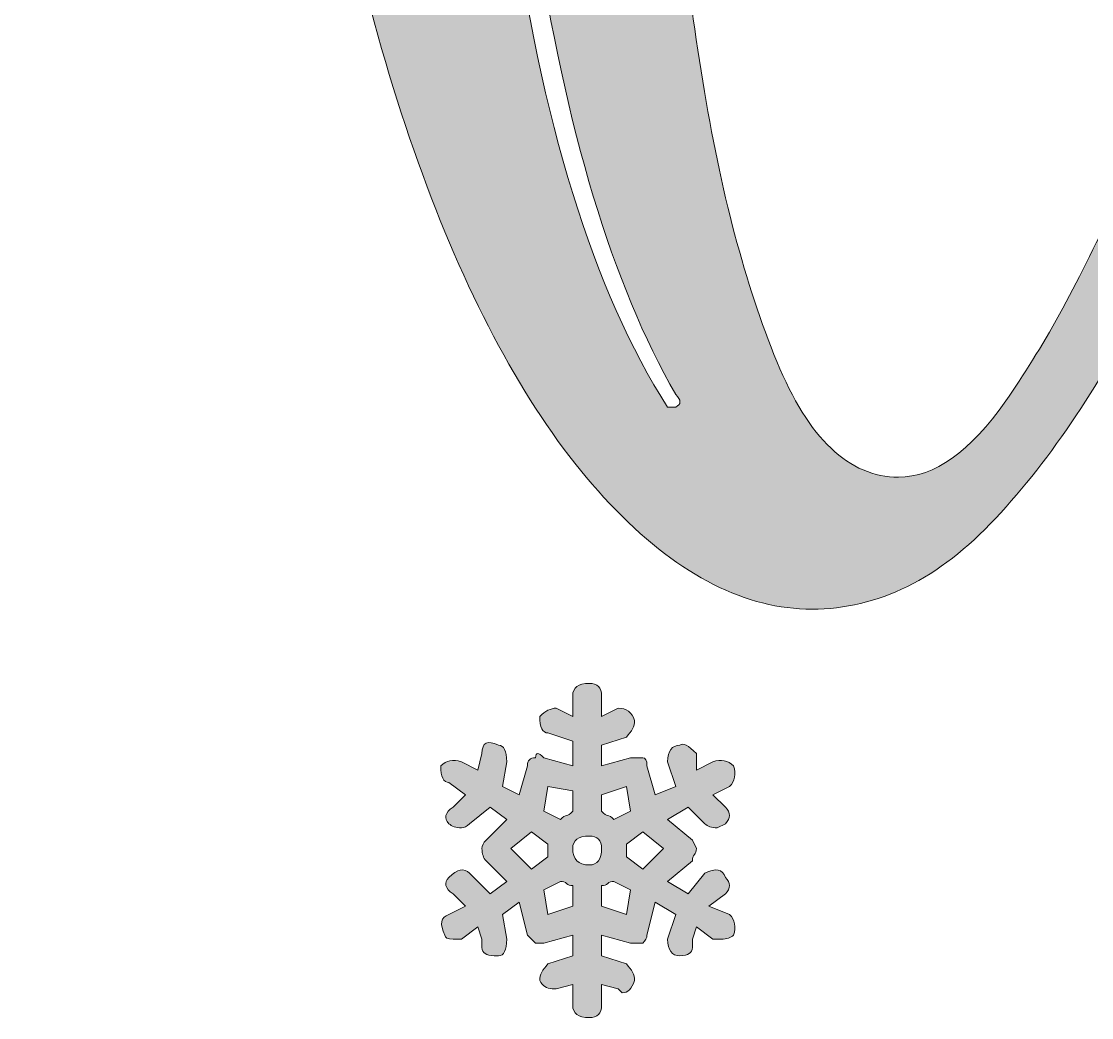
# Model space of a CAD drawing. Header units: inches. Extents: x 89 to 991, y -981 to -100.
# Drawn here: x 620.8 to 714.6, y -446.5 to -359.1 of the extents above; entities that cross this region are included whole.
import ezdxf

# ---------------------------------------------------------------- set-up
doc = ezdxf.new("R2010")
doc.units = ezdxf.units.IN
doc.header["$MEASUREMENT"] = 0
doc.layers.add('Layer 1', color=7, linetype='Continuous')

# ---------------------------------------------------------------- blocks, each defined once
blk = doc.blocks.new('block 2')
at = {"layer": 'Layer 1', "true_color": 0xffffff}
h = blk.add_hatch(color=7, dxfattribs=at)
h.dxf.hatch_style = 2
edge = h.paths.add_edge_path()
edge.add_spline(control_points=[(623.945, -220.084), (623.945, -220.084), (624.669, -220.084), (624.669, -220.084), (627.564, -219.605), (630.456, -219.18), (633.348, -218.818), (636.243, -218.457), (638.898, -218.157), (641.305, -217.915), (644.197, -217.677), (646.849, -217.434), (649.262, -217.191), (649.262, -217.677), (649.2, -218.157), (649.079, -218.638), (648.955, -219.124), (648.898, -219.605), (648.898, -220.084), (647.932, -225.39), (647.148, -231.475), (646.548, -238.347), (645.944, -245.218), (645.401, -252.033), (644.921, -258.78), (644.442, -265.532), (644.078, -271.923), (643.836, -277.946), (643.599, -283.975), (643.475, -288.795), (643.475, -292.412), (643.475, -309.77), (644.803, -325.683), (647.452, -340.148), (650.102, -354.613), (653.6, -367.09), (657.941, -377.577), (662.278, -388.065), (667.282, -396.201), (672.947, -401.988), (678.61, -407.774), (684.34, -410.666), (690.127, -410.666), (695.913, -410.666), (701.274, -408.011), (706.218, -402.711), (711.157, -397.405), (715.621, -390.715), (719.598, -382.641), (723.578, -374.565), (727.133, -365.825), (730.267, -356.422), (731.516, -352.67), (732.656, -349.042), (733.734, -345.483), (735.17, -348.368), (736.948, -351.118), (739.126, -353.709), (745.51, -361.303), (754.975, -365.1), (767.515, -365.1), (775.952, -365.1), (782.939, -361.846), (788.489, -355.336), (794.033, -348.827), (798.49, -340.995), (801.869, -331.83), (809.102, -331.83), (815.125, -330.565), (819.951, -328.034), (824.771, -325.501), (828.75, -322.553), (831.885, -319.173), (835.016, -315.799), (837.367, -312.301), (838.937, -308.685), (840.504, -305.069), (841.525, -302.057), (842.012, -299.644), (842.491, -297.718), (841.888, -296.751), (840.202, -296.751), (839.718, -296.751), (839.236, -296.933), (838.756, -297.294), (838.272, -297.656), (837.908, -298.441), (837.671, -299.644), (837.187, -301.815), (836.225, -304.47), (834.779, -307.6), (833.333, -310.737), (831.22, -313.692), (828.451, -316.46), (825.675, -319.235), (822.301, -321.586), (818.324, -323.513), (814.347, -325.445), (809.465, -326.406), (803.678, -326.406), (805.849, -318.935), (807.475, -311.341), (808.56, -303.623), (809.646, -295.909), (810.187, -288.795), (810.187, -282.286), (810.187, -269.51), (806.751, -259.683), (799.882, -252.813), (793.01, -245.941), (785.233, -242.506), (776.555, -242.506), (772.217, -242.506), (767.995, -243.41), (763.899, -245.218), (759.795, -247.026), (756.122, -249.439), (752.867, -252.45), (749.614, -255.469), (746.956, -259.022), (744.913, -263.119), (742.861, -267.221), (741.838, -271.679), (741.838, -276.499), (741.838, -278.913), (742.074, -281.563), (742.562, -284.456), (743.041, -287.349), (743.884, -290.485), (745.093, -293.858), (744.236, -294.714), (743.426, -295.618), (742.622, -296.526), (741.713, -296.782), (741.047, -297.587), (740.621, -298.927), (738.18, -301.985), (735.974, -305.279), (734.064, -308.867), (731.05, -314.534), (729.543, -320.619), (729.543, -327.129), (729.543, -330.44), (729.92, -333.601), (730.603, -336.642), (729.017, -341.936), (727.32, -347.34), (725.385, -352.986), (722.612, -361.066), (719.655, -368.536), (716.526, -375.408), (713.389, -382.278), (710.252, -387.94), (707.123, -392.404), (703.986, -396.862), (700.852, -399.094), (697.72, -399.094), (693.379, -399.094), (689.82, -395.715), (687.051, -388.968), (684.278, -382.222), (682.108, -374.022), (680.543, -364.377), (678.971, -354.737), (677.885, -344.611), (677.288, -333.999), (676.682, -323.394), (676.383, -314.11), (676.383, -306.154), (676.383, -301.092), (676.563, -294.824), (676.927, -287.349), (677.288, -279.878), (677.829, -272.041), (678.553, -263.842), (679.278, -255.649), (680.056, -247.694), (680.904, -239.975), (681.747, -232.262), (682.649, -225.634), (683.616, -220.084), (683.616, -219.605), (683.672, -219.124), (683.796, -218.638), (683.917, -218.157), (683.979, -217.677), (683.979, -217.191), (686.629, -217.434), (689.402, -217.677), (692.297, -217.915), (694.947, -218.157), (697.839, -218.457), (700.976, -218.818), (704.104, -219.18), (707.241, -219.605), (710.378, -220.084), (710.378, -220.084), (711.1, -220.084), (711.1, -220.084), (713.028, -220.084), (713.995, -219.242), (713.995, -217.553), (713.995, -215.868), (713.028, -214.785), (711.1, -214.299), (707.721, -213.818), (703.868, -213.337), (699.53, -212.851), (695.189, -212.371), (690.364, -211.891), (685.064, -211.405), (686.99, -201.279), (688.799, -192.058), (690.487, -183.74), (692.17, -175.422), (693.019, -168.732), (693.019, -163.669), (693.019, -158.606), (692.17, -154.391), (690.487, -151.012), (688.799, -147.638), (686.747, -144.988), (684.34, -143.056), (681.927, -141.129), (679.458, -139.744), (676.927, -138.897), (674.396, -138.054), (672.406, -137.632), (670.96, -137.632), (669.993, -137.632), (668.666, -139.682), (666.98, -143.779), (665.292, -147.881), (663.482, -153.306), (661.557, -160.052), (659.623, -166.804), (657.698, -174.643), (655.77, -183.559), (653.837, -192.481), (652.03, -201.641), (650.347, -211.043), (644.323, -211.529), (639.197, -212.072), (634.977, -212.671), (630.76, -213.275), (627.324, -213.936), (624.669, -214.659), (622.02, -215.145), (620.816, -216.169), (621.053, -217.733), (621.295, -219.304), (622.262, -220.084), (623.945, -220.084)], knot_values=[0, 0, 0, 0, 1, 1, 1, 2, 2, 2, 3, 3, 3, 4, 4, 4, 5, 5, 5, 6, 6, 6, 7, 7, 7, 8, 8, 8, 9, 9, 9, 10, 10, 10, 11, 11, 11, 12, 12, 12, 13, 13, 13, 14, 14, 14, 15, 15, 15, 16, 16, 16, 17, 17, 17, 18, 18, 18, 19, 19, 19, 20, 20, 20, 21, 21, 21, 22, 22, 22, 23, 23, 23, 24, 24, 24, 25, 25, 25, 26, 26, 26, 27, 27, 27, 28, 28, 28, 29, 29, 29, 30, 30, 30, 31, 31, 31, 32, 32, 32, 33, 33, 33, 34, 34, 34, 35, 35, 35, 36, 36, 36, 37, 37, 37, 38, 38, 38, 39, 39, 39, 40, 40, 40, 41, 41, 41, 42, 42, 42, 43, 43, 43, 44, 44, 44, 45, 45, 45, 46, 46, 46, 47, 47, 47, 48, 48, 48, 49, 49, 49, 50, 50, 50, 51, 51, 51, 52, 52, 52, 53, 53, 53, 54, 54, 54, 55, 55, 55, 56, 56, 56, 57, 57, 57, 58, 58, 58, 59, 59, 59, 60, 60, 60, 61, 61, 61, 62, 62, 62, 63, 63, 63, 64, 64, 64, 65, 65, 65, 66, 66, 66, 67, 67, 67, 68, 68, 68, 69, 69, 69, 70, 70, 70, 71, 71, 71, 72, 72, 72, 73, 73, 73, 74, 74, 74, 75, 75, 75, 76, 76, 76, 77, 77, 77, 78, 78, 78, 79, 79, 79, 80, 80, 80, 81, 81, 81, 82, 82, 82, 83, 83, 83, 84, 84, 84, 84], degree=3, periodic=1)
edge = h.paths.add_edge_path()
edge.add_spline(control_points=[(786.682, -349.731), (783.545, -354.675), (780.29, -357.145), (776.916, -357.145), (773.057, -357.145), (770.046, -355.517), (767.876, -352.263), (765.706, -349.008), (764.017, -345.21), (762.814, -340.871), (761.605, -336.532), (760.824, -332.136), (760.463, -327.671), (760.1, -323.214), (759.919, -319.659), (759.919, -317.003), (764.26, -320.863), (769.322, -324.055), (775.109, -326.586), (780.895, -329.117), (787.641, -330.745), (795.361, -331.468), (792.706, -338.701), (789.811, -344.793), (786.682, -349.731)], knot_values=[0, 0, 0, 0, 1, 1, 1, 2, 2, 2, 3, 3, 3, 4, 4, 4, 5, 5, 5, 6, 6, 6, 7, 7, 7, 8, 8, 8, 8], degree=3, periodic=1)
edge = h.paths.add_edge_path()
edge.add_spline(control_points=[(753.772, -265.107), (755.457, -261.853), (757.625, -259.142), (760.283, -256.971), (762.932, -254.801), (765.762, -253.175), (768.781, -252.09), (771.791, -251.004), (774.503, -250.462), (776.916, -250.462), (784.63, -250.462), (790.355, -252.213), (794.095, -255.706), (797.83, -259.204), (800.541, -263), (802.232, -267.097), (803.915, -271.923), (804.764, -277.466), (804.764, -283.733), (804.764, -289.518), (804.096, -296.272), (802.774, -303.984), (801.446, -311.702), (799.701, -319.055), (797.531, -326.044), (789.089, -325.563), (782.037, -323.693), (776.374, -320.439), (770.706, -317.183), (766.188, -313.15), (762.814, -308.324), (764.26, -304.708), (766.005, -301.452), (768.057, -298.559), (770.103, -295.666), (772.152, -293.135), (774.204, -290.966), (776.25, -288.795), (777.939, -286.987), (779.266, -285.541), (780.588, -284.094), (781.256, -283.009), (781.256, -282.286), (781.256, -279.155), (779.086, -277.584), (774.748, -277.584), (771.853, -277.584), (768.417, -278.37), (764.44, -279.935), (760.463, -281.506), (756.421, -283.975), (752.326, -287.349), (751.838, -285.421), (751.539, -283.495), (751.421, -281.563), (751.297, -279.636), (751.24, -277.946), (751.24, -276.499), (751.24, -272.16), (752.083, -268.363), (753.772, -265.107)], knot_values=[0, 0, 0, 0, 1, 1, 1, 2, 2, 2, 3, 3, 3, 4, 4, 4, 5, 5, 5, 6, 6, 6, 7, 7, 7, 8, 8, 8, 9, 9, 9, 10, 10, 10, 11, 11, 11, 12, 12, 12, 13, 13, 13, 14, 14, 14, 15, 15, 15, 16, 16, 16, 17, 17, 17, 18, 18, 18, 19, 19, 19, 20, 20, 20, 20], degree=3, periodic=1)
edge = h.paths.add_edge_path()
edge.add_spline(control_points=[(745.817, -312.664), (745.817, -312.664), (746.9, -312.664), (746.9, -312.664), (748.828, -307.844), (751.421, -303.204), (754.676, -298.741), (757.932, -294.282), (761.729, -290.366), (766.067, -286.987), (766.549, -286.506), (767.028, -286.625), (767.515, -287.349), (767.515, -287.835), (767.389, -288.196), (767.152, -288.433), (763.051, -291.812), (759.378, -295.611), (756.122, -299.825), (752.867, -304.047), (750.392, -308.448), (748.709, -313.024), (751.117, -314.235), (752.326, -316.28), (752.326, -319.173), (752.326, -321.105), (751.72, -322.733), (750.516, -324.055), (749.307, -325.383), (747.743, -326.044), (745.817, -326.044), (745.093, -333.276), (747.263, -340.03), (752.326, -346.296), (752.805, -346.538), (752.805, -346.9), (752.326, -347.381), (752.326, -347.381), (751.965, -347.742), (751.965, -347.742), (751.72, -347.742), (751.477, -347.623), (751.24, -347.381), (746.178, -341.113), (743.766, -333.881), (744.008, -325.683), (742.027, -325.119), (740.646, -324.129), (739.828, -322.735), (740.607, -319.501), (741.321, -316.464), (741.941, -313.712), (743.057, -313.017), (744.348, -312.664), (745.817, -312.664)], knot_values=[0, 0, 0, 0, 1, 1, 1, 2, 2, 2, 3, 3, 3, 4, 4, 4, 5, 5, 5, 6, 6, 6, 7, 7, 7, 8, 8, 8, 9, 9, 9, 10, 10, 10, 11, 11, 11, 12, 12, 12, 13, 13, 13, 14, 14, 14, 15, 15, 15, 16, 16, 16, 17, 17, 17, 18, 18, 18, 18], degree=3, periodic=1)
edge = h.paths.add_edge_path()
edge.add_spline(control_points=[(661.918, -271.799), (663.121, -252.993), (664.869, -234.25), (667.163, -215.564), (669.449, -196.883), (672.524, -178.378), (676.383, -160.052), (676.383, -159.329), (676.746, -159.211), (677.468, -159.69), (678.192, -159.69), (678.311, -159.934), (677.829, -160.415), (674.213, -178.739), (671.14, -197.182), (668.609, -215.745), (666.078, -234.312), (664.449, -252.993), (663.727, -271.799), (667.58, -272.764), (669.514, -275.053), (669.514, -278.669), (669.514, -280.601), (668.908, -282.167), (667.704, -283.371), (666.495, -284.58), (664.931, -285.179), (663.003, -285.179), (663.003, -285.179), (663.003, -288.072), (663.003, -288.072), (662.278, -312.664), (663.24, -333.7), (665.897, -351.177), (668.547, -368.66), (672.643, -382.222), (678.192, -391.862), (678.672, -392.342), (678.672, -392.703), (678.192, -392.947), (678.192, -392.947), (677.468, -392.947), (677.468, -392.947), (670.96, -382.821), (666.377, -367.994), (663.727, -348.466), (662.518, -340.03), (661.675, -330.745), (661.196, -320.619), (660.709, -310.493), (660.709, -299.644), (661.196, -288.072), (661.196, -288.072), (661.196, -285.179), (661.196, -285.179), (657.817, -284.219), (656.131, -282.049), (656.131, -278.669), (656.131, -274.572), (658.059, -272.285), (661.918, -271.799)], knot_values=[0, 0, 0, 0, 1, 1, 1, 2, 2, 2, 3, 3, 3, 4, 4, 4, 5, 5, 5, 6, 6, 6, 7, 7, 7, 8, 8, 8, 9, 9, 9, 10, 10, 10, 11, 11, 11, 12, 12, 12, 13, 13, 13, 14, 14, 14, 15, 15, 15, 16, 16, 16, 17, 17, 17, 18, 18, 18, 19, 19, 19, 20, 20, 20, 20], degree=3, periodic=1)
h = blk.add_hatch(color=7, dxfattribs=at)
h.dxf.hatch_style = 2
edge = h.paths.add_edge_path()
edge.add_spline(control_points=[(662.642, -422.6), (661.675, -422.114), (661.196, -422.358), (661.196, -423.325), (661.196, -423.325), (660.832, -424.771), (660.832, -424.771), (660.832, -424.771), (659.387, -424.048), (659.387, -424.048), (658.662, -423.804), (658.059, -423.923), (657.58, -424.409), (657.58, -425.37), (657.817, -425.856), (658.301, -425.856), (658.301, -425.856), (659.747, -426.941), (659.747, -426.941), (659.747, -426.941), (658.662, -428.025), (658.662, -428.025), (657.941, -428.506), (657.817, -428.986), (658.301, -429.472), (658.538, -429.709), (658.902, -429.833), (659.387, -429.833), (659.623, -429.833), (659.866, -429.709), (660.111, -429.472), (660.111, -429.472), (661.918, -428.025), (661.918, -428.025), (661.918, -428.025), (663.364, -429.11), (663.364, -429.11), (663.364, -429.11), (661.557, -430.918), (661.557, -430.918), (661.314, -431.157), (661.196, -431.399), (661.196, -431.643), (661.196, -432.122), (661.314, -432.484), (661.557, -432.726), (661.557, -432.726), (663.364, -434.535), (663.364, -434.535), (663.364, -434.535), (661.918, -435.62), (661.918, -435.62), (661.918, -435.62), (660.111, -433.812), (660.111, -433.812), (659.623, -433.326), (659.026, -433.451), (658.301, -434.174), (657.817, -434.653), (657.941, -435.134), (658.662, -435.62), (658.662, -435.62), (659.747, -436.705), (659.747, -436.705), (659.747, -436.705), (658.301, -437.428), (658.301, -437.428), (657.58, -437.665), (657.453, -438.271), (657.941, -439.236), (657.941, -439.473), (658.177, -439.598), (658.662, -439.598), (658.662, -439.598), (659.387, -439.598), (659.387, -439.598), (659.387, -439.598), (660.832, -438.513), (660.832, -438.513), (660.832, -438.513), (661.196, -439.598), (661.196, -439.598), (661.196, -439.598), (661.196, -440.321), (661.196, -440.321), (661.196, -440.802), (661.557, -441.044), (662.278, -441.044), (662.278, -441.044), (662.642, -441.044), (662.642, -441.044), (663.121, -441.044), (663.364, -440.558), (663.364, -439.598), (663.364, -439.598), (663.003, -437.428), (663.003, -437.428), (663.003, -437.428), (664.449, -436.343), (664.449, -436.343), (664.449, -436.343), (665.173, -439.236), (665.173, -439.236), (665.173, -439.236), (665.897, -439.959), (665.897, -439.959), (665.897, -439.959), (666.619, -439.959), (666.619, -439.959), (666.619, -439.959), (669.15, -439.236), (669.15, -439.236), (669.15, -439.236), (669.15, -441.044), (669.15, -441.044), (669.15, -441.044), (666.98, -441.767), (666.98, -441.767), (666.495, -442.248), (666.258, -442.729), (666.258, -443.215), (666.495, -443.695), (666.856, -443.938), (667.343, -443.938), (667.343, -443.938), (667.704, -443.938), (667.704, -443.938), (667.704, -443.938), (669.15, -443.575), (669.15, -443.575), (669.15, -443.575), (669.15, -445.384), (669.15, -445.384), (669.15, -446.108), (669.632, -446.469), (670.596, -446.469), (671.321, -446.469), (671.681, -446.108), (671.681, -445.384), (671.681, -445.384), (671.681, -443.575), (671.681, -443.575), (671.681, -443.575), (673.13, -443.938), (673.13, -443.938), (673.13, -443.938), (673.491, -444.3), (673.491, -444.3), (673.97, -444.3), (674.334, -443.938), (674.576, -443.215), (674.576, -442.729), (674.334, -442.248), (673.852, -441.767), (673.852, -441.767), (671.681, -441.044), (671.681, -441.044), (671.681, -441.044), (671.681, -439.236), (671.681, -439.236), (671.681, -439.236), (674.213, -439.959), (674.213, -439.959), (674.213, -439.959), (675.298, -439.959), (675.298, -439.959), (675.535, -439.717), (675.661, -439.473), (675.661, -439.236), (675.661, -439.236), (676.383, -436.343), (676.383, -436.343), (676.383, -436.343), (678.192, -437.428), (678.192, -437.428), (678.192, -437.428), (677.468, -439.598), (677.468, -439.598), (677.468, -440.558), (677.829, -441.044), (678.553, -441.044), (679.278, -441.044), (679.638, -440.802), (679.638, -440.321), (679.638, -440.321), (679.638, -439.598), (679.638, -439.598), (679.638, -439.598), (679.999, -438.513), (679.999, -438.513), (679.999, -438.513), (681.445, -439.598), (681.445, -439.598), (681.445, -439.598), (682.17, -439.598), (682.17, -439.598), (682.649, -439.598), (683.012, -439.473), (683.255, -439.236), (683.492, -438.513), (683.373, -437.909), (682.894, -437.428), (682.894, -437.428), (681.084, -436.705), (681.084, -436.705), (681.084, -436.705), (682.53, -435.62), (682.53, -435.62), (683.012, -435.134), (683.012, -434.653), (682.53, -434.174), (682.288, -433.451), (681.685, -433.326), (680.724, -433.812), (680.724, -433.812), (679.278, -435.62), (679.278, -435.62), (679.278, -435.62), (677.468, -434.535), (677.468, -434.535), (677.468, -434.535), (679.638, -432.726), (679.638, -432.726), (679.638, -432.484), (679.695, -432.304), (679.819, -432.184), (679.937, -432.06), (679.999, -431.88), (679.999, -431.643), (679.999, -431.643), (679.638, -430.918), (679.638, -430.918), (679.638, -430.918), (677.468, -429.11), (677.468, -429.11), (677.468, -429.11), (679.278, -428.025), (679.278, -428.025), (679.278, -428.025), (680.724, -429.472), (680.724, -429.472), (680.961, -429.709), (681.321, -429.833), (681.809, -429.833), (681.809, -429.833), (682.53, -429.472), (682.53, -429.472), (683.012, -428.986), (683.012, -428.506), (682.53, -428.025), (682.53, -428.025), (681.445, -426.941), (681.445, -426.941), (681.445, -426.941), (682.894, -426.217), (682.894, -426.217), (683.373, -425.732), (683.492, -425.133), (683.255, -424.409), (682.77, -423.923), (682.17, -423.804), (681.445, -424.048), (681.445, -424.048), (679.999, -424.771), (679.999, -424.771), (679.999, -424.771), (679.999, -423.325), (679.999, -423.325), (679.278, -422.6), (678.79, -422.358), (678.553, -422.6), (677.829, -422.6), (677.468, -423.081), (677.468, -424.048), (677.468, -424.048), (678.192, -426.217), (678.192, -426.217), (678.192, -426.217), (676.383, -426.941), (676.383, -426.941), (676.383, -426.941), (675.661, -424.409), (675.661, -424.409), (675.661, -423.923), (675.535, -423.686), (675.298, -423.686), (675.298, -423.686), (674.213, -423.686), (674.213, -423.686), (674.213, -423.686), (671.681, -424.409), (671.681, -424.409), (671.681, -424.409), (671.681, -422.6), (671.681, -422.6), (671.681, -422.6), (673.852, -421.877), (673.852, -421.877), (674.334, -421.391), (674.576, -420.912), (674.576, -420.431), (674.334, -419.708), (673.852, -419.346), (673.13, -419.346), (673.13, -419.346), (671.681, -420.069), (671.681, -420.069), (671.681, -420.069), (671.681, -418.261), (671.681, -418.261), (671.681, -417.538), (671.321, -417.176), (670.596, -417.176), (669.632, -417.176), (669.15, -417.538), (669.15, -418.261), (669.15, -418.261), (669.15, -420.069), (669.15, -420.069), (669.15, -420.069), (667.704, -419.346), (667.704, -419.346), (667.22, -419.346), (666.738, -419.583), (666.258, -420.069), (666.258, -421.031), (666.495, -421.517), (666.98, -421.517), (666.98, -421.517), (669.15, -422.24), (669.15, -422.24), (669.15, -422.24), (669.15, -424.409), (669.15, -424.409), (669.15, -424.409), (666.619, -423.686), (666.619, -423.686), (666.134, -423.2), (665.897, -423.2), (665.897, -423.686), (665.41, -423.686), (665.173, -423.923), (665.173, -424.409), (665.173, -424.409), (664.449, -426.941), (664.449, -426.941), (664.449, -426.941), (663.003, -426.217), (663.003, -426.217), (663.003, -426.217), (663.364, -424.048), (663.364, -424.048), (663.364, -423.081), (663.121, -422.6), (662.642, -422.6)], knot_values=[0, 0, 0, 0, 1, 1, 1, 2, 2, 2, 3, 3, 3, 4, 4, 4, 5, 5, 5, 6, 6, 6, 7, 7, 7, 8, 8, 8, 9, 9, 9, 10, 10, 10, 11, 11, 11, 12, 12, 12, 13, 13, 13, 14, 14, 14, 15, 15, 15, 16, 16, 16, 17, 17, 17, 18, 18, 18, 19, 19, 19, 20, 20, 20, 21, 21, 21, 22, 22, 22, 23, 23, 23, 24, 24, 24, 25, 25, 25, 26, 26, 26, 27, 27, 27, 28, 28, 28, 29, 29, 29, 30, 30, 30, 31, 31, 31, 32, 32, 32, 33, 33, 33, 34, 34, 34, 35, 35, 35, 36, 36, 36, 37, 37, 37, 38, 38, 38, 39, 39, 39, 40, 40, 40, 41, 41, 41, 42, 42, 42, 43, 43, 43, 44, 44, 44, 45, 45, 45, 46, 46, 46, 47, 47, 47, 48, 48, 48, 49, 49, 49, 50, 50, 50, 51, 51, 51, 52, 52, 52, 53, 53, 53, 54, 54, 54, 55, 55, 55, 56, 56, 56, 57, 57, 57, 58, 58, 58, 59, 59, 59, 60, 60, 60, 61, 61, 61, 62, 62, 62, 63, 63, 63, 64, 64, 64, 65, 65, 65, 66, 66, 66, 67, 67, 67, 68, 68, 68, 69, 69, 69, 70, 70, 70, 71, 71, 71, 72, 72, 72, 73, 73, 73, 74, 74, 74, 75, 75, 75, 76, 76, 76, 77, 77, 77, 78, 78, 78, 79, 79, 79, 80, 80, 80, 81, 81, 81, 82, 82, 82, 83, 83, 83, 84, 84, 84, 85, 85, 85, 86, 86, 86, 87, 87, 87, 88, 88, 88, 89, 89, 89, 90, 90, 90, 91, 91, 91, 92, 92, 92, 93, 93, 93, 94, 94, 94, 95, 95, 95, 96, 96, 96, 97, 97, 97, 98, 98, 98, 99, 99, 99, 100, 100, 100, 101, 101, 101, 102, 102, 102, 103, 103, 103, 104, 104, 104, 105, 105, 105, 106, 106, 106, 107, 107, 107, 108, 108, 108, 109, 109, 109, 110, 110, 110, 111, 111, 111, 112, 112, 112, 113, 113, 113, 114, 114, 114, 115, 115, 115, 116, 116, 116, 117, 117, 117, 118, 118, 118, 118], degree=3, periodic=1)
edge = h.paths.add_edge_path()
edge.add_spline(control_points=[(669.15, -436.705), (669.15, -436.705), (666.98, -437.428), (666.98, -437.428), (666.98, -437.428), (666.619, -435.259), (666.619, -435.259), (666.619, -435.259), (668.065, -434.535), (668.065, -434.535), (668.302, -434.535), (668.485, -434.591), (668.609, -434.716), (668.728, -434.835), (668.908, -434.897), (669.15, -434.897), (669.15, -434.897), (669.15, -436.705), (669.15, -436.705)], knot_values=[0, 0, 0, 0, 1, 1, 1, 2, 2, 2, 3, 3, 3, 4, 4, 4, 5, 5, 5, 6, 6, 6, 6], degree=3, periodic=1)
edge = h.paths.add_edge_path()
edge.add_spline(control_points=[(673.852, -437.428), (673.852, -437.428), (671.681, -436.705), (671.681, -436.705), (671.681, -436.705), (671.681, -434.897), (671.681, -434.897), (671.918, -434.897), (672.102, -434.835), (672.225, -434.716), (672.344, -434.591), (672.524, -434.535), (672.767, -434.535), (672.767, -434.535), (674.213, -435.259), (674.213, -435.259), (674.213, -435.259), (673.852, -437.428), (673.852, -437.428)], knot_values=[0, 0, 0, 0, 1, 1, 1, 2, 2, 2, 3, 3, 3, 4, 4, 4, 5, 5, 5, 6, 6, 6, 6], degree=3, periodic=1)
h.paths.add_polyline_path([(675.298, -430.195), (677.107, -431.643), (675.298, -433.451), (673.852, -432.366), (673.852, -431.28)])
edge = h.paths.add_edge_path()
edge.add_spline(control_points=[(671.681, -426.941), (671.681, -426.941), (673.852, -426.217), (673.852, -426.217), (673.852, -426.217), (674.213, -428.387), (674.213, -428.387), (674.213, -428.387), (672.767, -429.11), (672.767, -429.11), (672.524, -428.868), (672.344, -428.749), (672.225, -428.749), (672.102, -428.749), (671.918, -428.624), (671.681, -428.387), (671.681, -428.387), (671.681, -426.941), (671.681, -426.941)], knot_values=[0, 0, 0, 0, 1, 1, 1, 2, 2, 2, 3, 3, 3, 4, 4, 4, 5, 5, 5, 6, 6, 6, 6], degree=3, periodic=1)
edge = h.paths.add_edge_path()
edge.add_spline(control_points=[(670.596, -430.557), (671.321, -430.557), (671.681, -430.918), (671.681, -431.643), (671.681, -432.603), (671.321, -433.089), (670.596, -433.089), (669.632, -433.089), (669.15, -432.603), (669.15, -431.643), (669.15, -430.918), (669.632, -430.557), (670.596, -430.557)], knot_values=[0, 0, 0, 0, 1, 1, 1, 2, 2, 2, 3, 3, 3, 4, 4, 4, 4], degree=3, periodic=1)
edge = h.paths.add_edge_path()
edge.add_spline(control_points=[(666.98, -426.217), (666.98, -426.217), (669.15, -426.579), (669.15, -426.579), (669.15, -426.579), (669.15, -428.387), (669.15, -428.387), (668.908, -428.624), (668.728, -428.749), (668.609, -428.749), (668.485, -428.749), (668.302, -428.868), (668.065, -429.11), (668.065, -429.11), (666.619, -428.387), (666.619, -428.387), (666.619, -428.387), (666.98, -426.217), (666.98, -426.217)], knot_values=[0, 0, 0, 0, 1, 1, 1, 2, 2, 2, 3, 3, 3, 4, 4, 4, 5, 5, 5, 6, 6, 6, 6], degree=3, periodic=1)
h.paths.add_polyline_path([(665.534, -430.195), (666.98, -431.28), (666.98, -432.366), (665.534, -433.451), (663.727, -431.643)])
at = {"layer": 'Layer 1', "lineweight": 0}
for points in [[(665.534, -430.195), (666.98, -431.28), (666.98, -432.366), (665.534, -433.451), (663.727, -431.643), (665.534, -430.195)], [(675.298, -430.195), (677.107, -431.643), (675.298, -433.451), (673.852, -432.366), (673.852, -431.28), (675.298, -430.195)]]:
    blk.add_lwpolyline(points, dxfattribs=at)
for points, knots in [([(623.945, -220.084), (623.945, -220.084), (624.669, -220.084), (624.669, -220.084), (627.564, -219.605), (630.456, -219.18), (633.348, -218.818), (636.243, -218.457), (638.898, -218.157), (641.305, -217.915), (644.197, -217.677), (646.849, -217.434), (649.262, -217.191), (649.262, -217.677), (649.2, -218.157), (649.079, -218.638), (648.955, -219.124), (648.898, -219.605), (648.898, -220.084), (647.932, -225.39), (647.148, -231.475), (646.548, -238.347), (645.944, -245.218), (645.401, -252.033), (644.921, -258.78), (644.442, -265.532), (644.078, -271.923), (643.836, -277.946), (643.599, -283.975), (643.475, -288.795), (643.475, -292.412), (643.475, -309.77), (644.803, -325.683), (647.452, -340.148), (650.102, -354.613), (653.6, -367.09), (657.941, -377.577), (662.278, -388.065), (667.282, -396.201), (672.947, -401.988), (678.61, -407.774), (684.34, -410.666), (690.127, -410.666), (695.913, -410.666), (701.274, -408.011), (706.218, -402.711), (711.157, -397.405), (715.621, -390.715), (719.598, -382.641), (723.578, -374.565), (727.133, -365.825), (730.267, -356.422), (731.516, -352.67), (732.656, -349.042), (733.734, -345.483), (735.17, -348.368), (736.948, -351.118), (739.126, -353.709), (745.51, -361.303), (754.975, -365.1), (767.515, -365.1), (775.952, -365.1), (782.939, -361.846), (788.489, -355.336), (794.033, -348.827), (798.49, -340.995), (801.869, -331.83), (809.102, -331.83), (815.125, -330.565), (819.951, -328.034), (824.771, -325.501), (828.75, -322.553), (831.885, -319.173), (835.016, -315.799), (837.367, -312.301), (838.937, -308.685), (840.504, -305.069), (841.525, -302.057), (842.012, -299.644), (842.491, -297.718), (841.888, -296.751), (840.202, -296.751), (839.718, -296.751), (839.236, -296.933), (838.756, -297.294), (838.272, -297.656), (837.908, -298.441), (837.671, -299.644), (837.187, -301.815), (836.225, -304.47), (834.779, -307.6), (833.333, -310.737), (831.22, -313.692), (828.451, -316.46), (825.675, -319.235), (822.301, -321.586), (818.324, -323.513), (814.347, -325.445), (809.465, -326.406), (803.678, -326.406), (805.849, -318.935), (807.475, -311.341), (808.56, -303.623), (809.646, -295.909), (810.187, -288.795), (810.187, -282.286), (810.187, -269.51), (806.751, -259.683), (799.882, -252.813), (793.01, -245.941), (785.233, -242.506), (776.555, -242.506), (772.217, -242.506), (767.995, -243.41), (763.899, -245.218), (759.795, -247.026), (756.122, -249.439), (752.867, -252.45), (749.614, -255.469), (746.956, -259.022), (744.913, -263.119), (742.861, -267.221), (741.838, -271.679), (741.838, -276.499), (741.838, -278.913), (742.074, -281.563), (742.562, -284.456), (743.041, -287.349), (743.884, -290.485), (745.093, -293.858), (744.236, -294.714), (743.426, -295.618), (742.622, -296.526), (741.713, -296.782), (741.047, -297.587), (740.621, -298.927), (738.18, -301.985), (735.974, -305.279), (734.064, -308.867), (731.05, -314.534), (729.543, -320.619), (729.543, -327.129), (729.543, -330.44), (729.92, -333.601), (730.603, -336.642), (729.017, -341.936), (727.32, -347.34), (725.385, -352.986), (722.612, -361.066), (719.655, -368.536), (716.526, -375.408), (713.389, -382.278), (710.252, -387.94), (707.123, -392.404), (703.986, -396.862), (700.852, -399.094), (697.72, -399.094), (693.379, -399.094), (689.82, -395.715), (687.051, -388.968), (684.278, -382.222), (682.108, -374.022), (680.543, -364.377), (678.971, -354.737), (677.885, -344.611), (677.288, -333.999), (676.682, -323.394), (676.383, -314.11), (676.383, -306.154), (676.383, -301.092), (676.563, -294.824), (676.927, -287.349), (677.288, -279.878), (677.829, -272.041), (678.553, -263.842), (679.278, -255.649), (680.056, -247.694), (680.904, -239.975), (681.747, -232.262), (682.649, -225.634), (683.616, -220.084), (683.616, -219.605), (683.672, -219.124), (683.796, -218.638), (683.917, -218.157), (683.979, -217.677), (683.979, -217.191), (686.629, -217.434), (689.402, -217.677), (692.297, -217.915), (694.947, -218.157), (697.839, -218.457), (700.976, -218.818), (704.104, -219.18), (707.241, -219.605), (710.378, -220.084), (710.378, -220.084), (711.1, -220.084), (711.1, -220.084), (713.028, -220.084), (713.995, -219.242), (713.995, -217.553), (713.995, -215.868), (713.028, -214.785), (711.1, -214.299), (707.721, -213.818), (703.868, -213.337), (699.53, -212.851), (695.189, -212.371), (690.364, -211.891), (685.064, -211.405), (686.99, -201.279), (688.799, -192.058), (690.487, -183.74), (692.17, -175.422), (693.019, -168.732), (693.019, -163.669), (693.019, -158.606), (692.17, -154.391), (690.487, -151.012), (688.799, -147.638), (686.747, -144.988), (684.34, -143.056), (681.927, -141.129), (679.458, -139.744), (676.927, -138.897), (674.396, -138.054), (672.406, -137.632), (670.96, -137.632), (669.993, -137.632), (668.666, -139.682), (666.98, -143.779), (665.292, -147.881), (663.482, -153.306), (661.557, -160.052), (659.623, -166.804), (657.698, -174.643), (655.77, -183.559), (653.837, -192.481), (652.03, -201.641), (650.347, -211.043), (644.323, -211.529), (639.197, -212.072), (634.977, -212.671), (630.76, -213.275), (627.324, -213.936), (624.669, -214.659), (622.02, -215.145), (620.816, -216.169), (621.053, -217.733), (621.295, -219.304), (622.262, -220.084), (623.945, -220.084)], [0, 0, 0, 0, 1, 1, 1, 2, 2, 2, 3, 3, 3, 4, 4, 4, 5, 5, 5, 6, 6, 6, 7, 7, 7, 8, 8, 8, 9, 9, 9, 10, 10, 10, 11, 11, 11, 12, 12, 12, 13, 13, 13, 14, 14, 14, 15, 15, 15, 16, 16, 16, 17, 17, 17, 18, 18, 18, 19, 19, 19, 20, 20, 20, 21, 21, 21, 22, 22, 22, 23, 23, 23, 24, 24, 24, 25, 25, 25, 26, 26, 26, 27, 27, 27, 28, 28, 28, 29, 29, 29, 30, 30, 30, 31, 31, 31, 32, 32, 32, 33, 33, 33, 34, 34, 34, 35, 35, 35, 36, 36, 36, 37, 37, 37, 38, 38, 38, 39, 39, 39, 40, 40, 40, 41, 41, 41, 42, 42, 42, 43, 43, 43, 44, 44, 44, 45, 45, 45, 46, 46, 46, 47, 47, 47, 48, 48, 48, 49, 49, 49, 50, 50, 50, 51, 51, 51, 52, 52, 52, 53, 53, 53, 54, 54, 54, 55, 55, 55, 56, 56, 56, 57, 57, 57, 58, 58, 58, 59, 59, 59, 60, 60, 60, 61, 61, 61, 62, 62, 62, 63, 63, 63, 64, 64, 64, 65, 65, 65, 66, 66, 66, 67, 67, 67, 68, 68, 68, 69, 69, 69, 70, 70, 70, 71, 71, 71, 72, 72, 72, 73, 73, 73, 74, 74, 74, 75, 75, 75, 76, 76, 76, 77, 77, 77, 78, 78, 78, 79, 79, 79, 80, 80, 80, 81, 81, 81, 82, 82, 82, 83, 83, 83, 84, 84, 84, 84]), ([(661.918, -271.799), (663.121, -252.993), (664.869, -234.25), (667.163, -215.564), (669.449, -196.883), (672.524, -178.378), (676.383, -160.052), (676.383, -159.329), (676.746, -159.211), (677.468, -159.69), (678.192, -159.69), (678.311, -159.934), (677.829, -160.415), (674.213, -178.739), (671.14, -197.182), (668.609, -215.745), (666.078, -234.312), (664.449, -252.993), (663.727, -271.799), (667.58, -272.764), (669.514, -275.053), (669.514, -278.669), (669.514, -280.601), (668.908, -282.167), (667.704, -283.371), (666.495, -284.58), (664.931, -285.179), (663.003, -285.179), (663.003, -285.179), (663.003, -288.072), (663.003, -288.072), (662.278, -312.664), (663.24, -333.7), (665.897, -351.177), (668.547, -368.66), (672.643, -382.222), (678.192, -391.862), (678.672, -392.342), (678.672, -392.703), (678.192, -392.947), (678.192, -392.947), (677.468, -392.947), (677.468, -392.947), (670.96, -382.821), (666.377, -367.994), (663.727, -348.466), (662.518, -340.03), (661.675, -330.745), (661.196, -320.619), (660.709, -310.493), (660.709, -299.644), (661.196, -288.072), (661.196, -288.072), (661.196, -285.179), (661.196, -285.179), (657.817, -284.219), (656.131, -282.049), (656.131, -278.669), (656.131, -274.572), (658.059, -272.285), (661.918, -271.799)], [0, 0, 0, 0, 1, 1, 1, 2, 2, 2, 3, 3, 3, 4, 4, 4, 5, 5, 5, 6, 6, 6, 7, 7, 7, 8, 8, 8, 9, 9, 9, 10, 10, 10, 11, 11, 11, 12, 12, 12, 13, 13, 13, 14, 14, 14, 15, 15, 15, 16, 16, 16, 17, 17, 17, 18, 18, 18, 19, 19, 19, 20, 20, 20, 20]), ([(662.642, -422.6), (661.675, -422.114), (661.196, -422.358), (661.196, -423.325), (661.196, -423.325), (660.832, -424.771), (660.832, -424.771), (660.832, -424.771), (659.387, -424.048), (659.387, -424.048), (658.662, -423.804), (658.059, -423.923), (657.58, -424.409), (657.58, -425.37), (657.817, -425.856), (658.301, -425.856), (658.301, -425.856), (659.747, -426.941), (659.747, -426.941), (659.747, -426.941), (658.662, -428.025), (658.662, -428.025), (657.941, -428.506), (657.817, -428.986), (658.301, -429.472), (658.538, -429.709), (658.902, -429.833), (659.387, -429.833), (659.623, -429.833), (659.866, -429.709), (660.111, -429.472), (660.111, -429.472), (661.918, -428.025), (661.918, -428.025), (661.918, -428.025), (663.364, -429.11), (663.364, -429.11), (663.364, -429.11), (661.557, -430.918), (661.557, -430.918), (661.314, -431.157), (661.196, -431.399), (661.196, -431.643), (661.196, -432.122), (661.314, -432.484), (661.557, -432.726), (661.557, -432.726), (663.364, -434.535), (663.364, -434.535), (663.364, -434.535), (661.918, -435.62), (661.918, -435.62), (661.918, -435.62), (660.111, -433.812), (660.111, -433.812), (659.623, -433.326), (659.026, -433.451), (658.301, -434.174), (657.817, -434.653), (657.941, -435.134), (658.662, -435.62), (658.662, -435.62), (659.747, -436.705), (659.747, -436.705), (659.747, -436.705), (658.301, -437.428), (658.301, -437.428), (657.58, -437.665), (657.453, -438.271), (657.941, -439.236), (657.941, -439.473), (658.177, -439.598), (658.662, -439.598), (658.662, -439.598), (659.387, -439.598), (659.387, -439.598), (659.387, -439.598), (660.832, -438.513), (660.832, -438.513), (660.832, -438.513), (661.196, -439.598), (661.196, -439.598), (661.196, -439.598), (661.196, -440.321), (661.196, -440.321), (661.196, -440.802), (661.557, -441.044), (662.278, -441.044), (662.278, -441.044), (662.642, -441.044), (662.642, -441.044), (663.121, -441.044), (663.364, -440.558), (663.364, -439.598), (663.364, -439.598), (663.003, -437.428), (663.003, -437.428), (663.003, -437.428), (664.449, -436.343), (664.449, -436.343), (664.449, -436.343), (665.173, -439.236), (665.173, -439.236), (665.173, -439.236), (665.897, -439.959), (665.897, -439.959), (665.897, -439.959), (666.619, -439.959), (666.619, -439.959), (666.619, -439.959), (669.15, -439.236), (669.15, -439.236), (669.15, -439.236), (669.15, -441.044), (669.15, -441.044), (669.15, -441.044), (666.98, -441.767), (666.98, -441.767), (666.495, -442.248), (666.258, -442.729), (666.258, -443.215), (666.495, -443.695), (666.856, -443.938), (667.343, -443.938), (667.343, -443.938), (667.704, -443.938), (667.704, -443.938), (667.704, -443.938), (669.15, -443.575), (669.15, -443.575), (669.15, -443.575), (669.15, -445.384), (669.15, -445.384), (669.15, -446.108), (669.632, -446.469), (670.596, -446.469), (671.321, -446.469), (671.681, -446.108), (671.681, -445.384), (671.681, -445.384), (671.681, -443.575), (671.681, -443.575), (671.681, -443.575), (673.13, -443.938), (673.13, -443.938), (673.13, -443.938), (673.491, -444.3), (673.491, -444.3), (673.97, -444.3), (674.334, -443.938), (674.576, -443.215), (674.576, -442.729), (674.334, -442.248), (673.852, -441.767), (673.852, -441.767), (671.681, -441.044), (671.681, -441.044), (671.681, -441.044), (671.681, -439.236), (671.681, -439.236), (671.681, -439.236), (674.213, -439.959), (674.213, -439.959), (674.213, -439.959), (675.298, -439.959), (675.298, -439.959), (675.535, -439.717), (675.661, -439.473), (675.661, -439.236), (675.661, -439.236), (676.383, -436.343), (676.383, -436.343), (676.383, -436.343), (678.192, -437.428), (678.192, -437.428), (678.192, -437.428), (677.468, -439.598), (677.468, -439.598), (677.468, -440.558), (677.829, -441.044), (678.553, -441.044), (679.278, -441.044), (679.638, -440.802), (679.638, -440.321), (679.638, -440.321), (679.638, -439.598), (679.638, -439.598), (679.638, -439.598), (679.999, -438.513), (679.999, -438.513), (679.999, -438.513), (681.445, -439.598), (681.445, -439.598), (681.445, -439.598), (682.17, -439.598), (682.17, -439.598), (682.649, -439.598), (683.012, -439.473), (683.255, -439.236), (683.492, -438.513), (683.373, -437.909), (682.894, -437.428), (682.894, -437.428), (681.084, -436.705), (681.084, -436.705), (681.084, -436.705), (682.53, -435.62), (682.53, -435.62), (683.012, -435.134), (683.012, -434.653), (682.53, -434.174), (682.288, -433.451), (681.685, -433.326), (680.724, -433.812), (680.724, -433.812), (679.278, -435.62), (679.278, -435.62), (679.278, -435.62), (677.468, -434.535), (677.468, -434.535), (677.468, -434.535), (679.638, -432.726), (679.638, -432.726), (679.638, -432.484), (679.695, -432.304), (679.819, -432.184), (679.937, -432.06), (679.999, -431.88), (679.999, -431.643), (679.999, -431.643), (679.638, -430.918), (679.638, -430.918), (679.638, -430.918), (677.468, -429.11), (677.468, -429.11), (677.468, -429.11), (679.278, -428.025), (679.278, -428.025), (679.278, -428.025), (680.724, -429.472), (680.724, -429.472), (680.961, -429.709), (681.321, -429.833), (681.809, -429.833), (681.809, -429.833), (682.53, -429.472), (682.53, -429.472), (683.012, -428.986), (683.012, -428.506), (682.53, -428.025), (682.53, -428.025), (681.445, -426.941), (681.445, -426.941), (681.445, -426.941), (682.894, -426.217), (682.894, -426.217), (683.373, -425.732), (683.492, -425.133), (683.255, -424.409), (682.77, -423.923), (682.17, -423.804), (681.445, -424.048), (681.445, -424.048), (679.999, -424.771), (679.999, -424.771), (679.999, -424.771), (679.999, -423.325), (679.999, -423.325), (679.278, -422.6), (678.79, -422.358), (678.553, -422.6), (677.829, -422.6), (677.468, -423.081), (677.468, -424.048), (677.468, -424.048), (678.192, -426.217), (678.192, -426.217), (678.192, -426.217), (676.383, -426.941), (676.383, -426.941), (676.383, -426.941), (675.661, -424.409), (675.661, -424.409), (675.661, -423.923), (675.535, -423.686), (675.298, -423.686), (675.298, -423.686), (674.213, -423.686), (674.213, -423.686), (674.213, -423.686), (671.681, -424.409), (671.681, -424.409), (671.681, -424.409), (671.681, -422.6), (671.681, -422.6), (671.681, -422.6), (673.852, -421.877), (673.852, -421.877), (674.334, -421.391), (674.576, -420.912), (674.576, -420.431), (674.334, -419.708), (673.852, -419.346), (673.13, -419.346), (673.13, -419.346), (671.681, -420.069), (671.681, -420.069), (671.681, -420.069), (671.681, -418.261), (671.681, -418.261), (671.681, -417.538), (671.321, -417.176), (670.596, -417.176), (669.632, -417.176), (669.15, -417.538), (669.15, -418.261), (669.15, -418.261), (669.15, -420.069), (669.15, -420.069), (669.15, -420.069), (667.704, -419.346), (667.704, -419.346), (667.22, -419.346), (666.738, -419.583), (666.258, -420.069), (666.258, -421.031), (666.495, -421.517), (666.98, -421.517), (666.98, -421.517), (669.15, -422.24), (669.15, -422.24), (669.15, -422.24), (669.15, -424.409), (669.15, -424.409), (669.15, -424.409), (666.619, -423.686), (666.619, -423.686), (666.134, -423.2), (665.897, -423.2), (665.897, -423.686), (665.41, -423.686), (665.173, -423.923), (665.173, -424.409), (665.173, -424.409), (664.449, -426.941), (664.449, -426.941), (664.449, -426.941), (663.003, -426.217), (663.003, -426.217), (663.003, -426.217), (663.364, -424.048), (663.364, -424.048), (663.364, -423.081), (663.121, -422.6), (662.642, -422.6)], [0, 0, 0, 0, 1, 1, 1, 2, 2, 2, 3, 3, 3, 4, 4, 4, 5, 5, 5, 6, 6, 6, 7, 7, 7, 8, 8, 8, 9, 9, 9, 10, 10, 10, 11, 11, 11, 12, 12, 12, 13, 13, 13, 14, 14, 14, 15, 15, 15, 16, 16, 16, 17, 17, 17, 18, 18, 18, 19, 19, 19, 20, 20, 20, 21, 21, 21, 22, 22, 22, 23, 23, 23, 24, 24, 24, 25, 25, 25, 26, 26, 26, 27, 27, 27, 28, 28, 28, 29, 29, 29, 30, 30, 30, 31, 31, 31, 32, 32, 32, 33, 33, 33, 34, 34, 34, 35, 35, 35, 36, 36, 36, 37, 37, 37, 38, 38, 38, 39, 39, 39, 40, 40, 40, 41, 41, 41, 42, 42, 42, 43, 43, 43, 44, 44, 44, 45, 45, 45, 46, 46, 46, 47, 47, 47, 48, 48, 48, 49, 49, 49, 50, 50, 50, 51, 51, 51, 52, 52, 52, 53, 53, 53, 54, 54, 54, 55, 55, 55, 56, 56, 56, 57, 57, 57, 58, 58, 58, 59, 59, 59, 60, 60, 60, 61, 61, 61, 62, 62, 62, 63, 63, 63, 64, 64, 64, 65, 65, 65, 66, 66, 66, 67, 67, 67, 68, 68, 68, 69, 69, 69, 70, 70, 70, 71, 71, 71, 72, 72, 72, 73, 73, 73, 74, 74, 74, 75, 75, 75, 76, 76, 76, 77, 77, 77, 78, 78, 78, 79, 79, 79, 80, 80, 80, 81, 81, 81, 82, 82, 82, 83, 83, 83, 84, 84, 84, 85, 85, 85, 86, 86, 86, 87, 87, 87, 88, 88, 88, 89, 89, 89, 90, 90, 90, 91, 91, 91, 92, 92, 92, 93, 93, 93, 94, 94, 94, 95, 95, 95, 96, 96, 96, 97, 97, 97, 98, 98, 98, 99, 99, 99, 100, 100, 100, 101, 101, 101, 102, 102, 102, 103, 103, 103, 104, 104, 104, 105, 105, 105, 106, 106, 106, 107, 107, 107, 108, 108, 108, 109, 109, 109, 110, 110, 110, 111, 111, 111, 112, 112, 112, 113, 113, 113, 114, 114, 114, 115, 115, 115, 116, 116, 116, 117, 117, 117, 118, 118, 118, 118]), ([(666.98, -426.217), (666.98, -426.217), (669.15, -426.579), (669.15, -426.579), (669.15, -426.579), (669.15, -428.387), (669.15, -428.387), (668.908, -428.624), (668.728, -428.749), (668.609, -428.749), (668.485, -428.749), (668.302, -428.868), (668.065, -429.11), (668.065, -429.11), (666.619, -428.387), (666.619, -428.387), (666.619, -428.387), (666.98, -426.217), (666.98, -426.217)], [0, 0, 0, 0, 1, 1, 1, 2, 2, 2, 3, 3, 3, 4, 4, 4, 5, 5, 5, 6, 6, 6, 6]), ([(671.681, -426.941), (671.681, -426.941), (673.852, -426.217), (673.852, -426.217), (673.852, -426.217), (674.213, -428.387), (674.213, -428.387), (674.213, -428.387), (672.767, -429.11), (672.767, -429.11), (672.524, -428.868), (672.344, -428.749), (672.225, -428.749), (672.102, -428.749), (671.918, -428.624), (671.681, -428.387), (671.681, -428.387), (671.681, -426.941), (671.681, -426.941)], [0, 0, 0, 0, 1, 1, 1, 2, 2, 2, 3, 3, 3, 4, 4, 4, 5, 5, 5, 6, 6, 6, 6]), ([(670.596, -430.557), (671.321, -430.557), (671.681, -430.918), (671.681, -431.643), (671.681, -432.603), (671.321, -433.089), (670.596, -433.089), (669.632, -433.089), (669.15, -432.603), (669.15, -431.643), (669.15, -430.918), (669.632, -430.557), (670.596, -430.557)], [0, 0, 0, 0, 1, 1, 1, 2, 2, 2, 3, 3, 3, 4, 4, 4, 4]), ([(669.15, -436.705), (669.15, -436.705), (666.98, -437.428), (666.98, -437.428), (666.98, -437.428), (666.619, -435.259), (666.619, -435.259), (666.619, -435.259), (668.065, -434.535), (668.065, -434.535), (668.302, -434.535), (668.485, -434.591), (668.609, -434.716), (668.728, -434.835), (668.908, -434.897), (669.15, -434.897), (669.15, -434.897), (669.15, -436.705), (669.15, -436.705)], [0, 0, 0, 0, 1, 1, 1, 2, 2, 2, 3, 3, 3, 4, 4, 4, 5, 5, 5, 6, 6, 6, 6]), ([(673.852, -437.428), (673.852, -437.428), (671.681, -436.705), (671.681, -436.705), (671.681, -436.705), (671.681, -434.897), (671.681, -434.897), (671.918, -434.897), (672.102, -434.835), (672.225, -434.716), (672.344, -434.591), (672.524, -434.535), (672.767, -434.535), (672.767, -434.535), (674.213, -435.259), (674.213, -435.259), (674.213, -435.259), (673.852, -437.428), (673.852, -437.428)], [0, 0, 0, 0, 1, 1, 1, 2, 2, 2, 3, 3, 3, 4, 4, 4, 5, 5, 5, 6, 6, 6, 6])]:
    blk.add_open_spline(points, degree=3, knots=knots, dxfattribs=at)

msp = doc.modelspace()

# ---------------------------------------------------------------- block references
at = {"layer": 'Layer 1'}
msp.add_blockref('block 2', (0, 0), dxfattribs=at)

doc.saveas('drawing.dxf')
